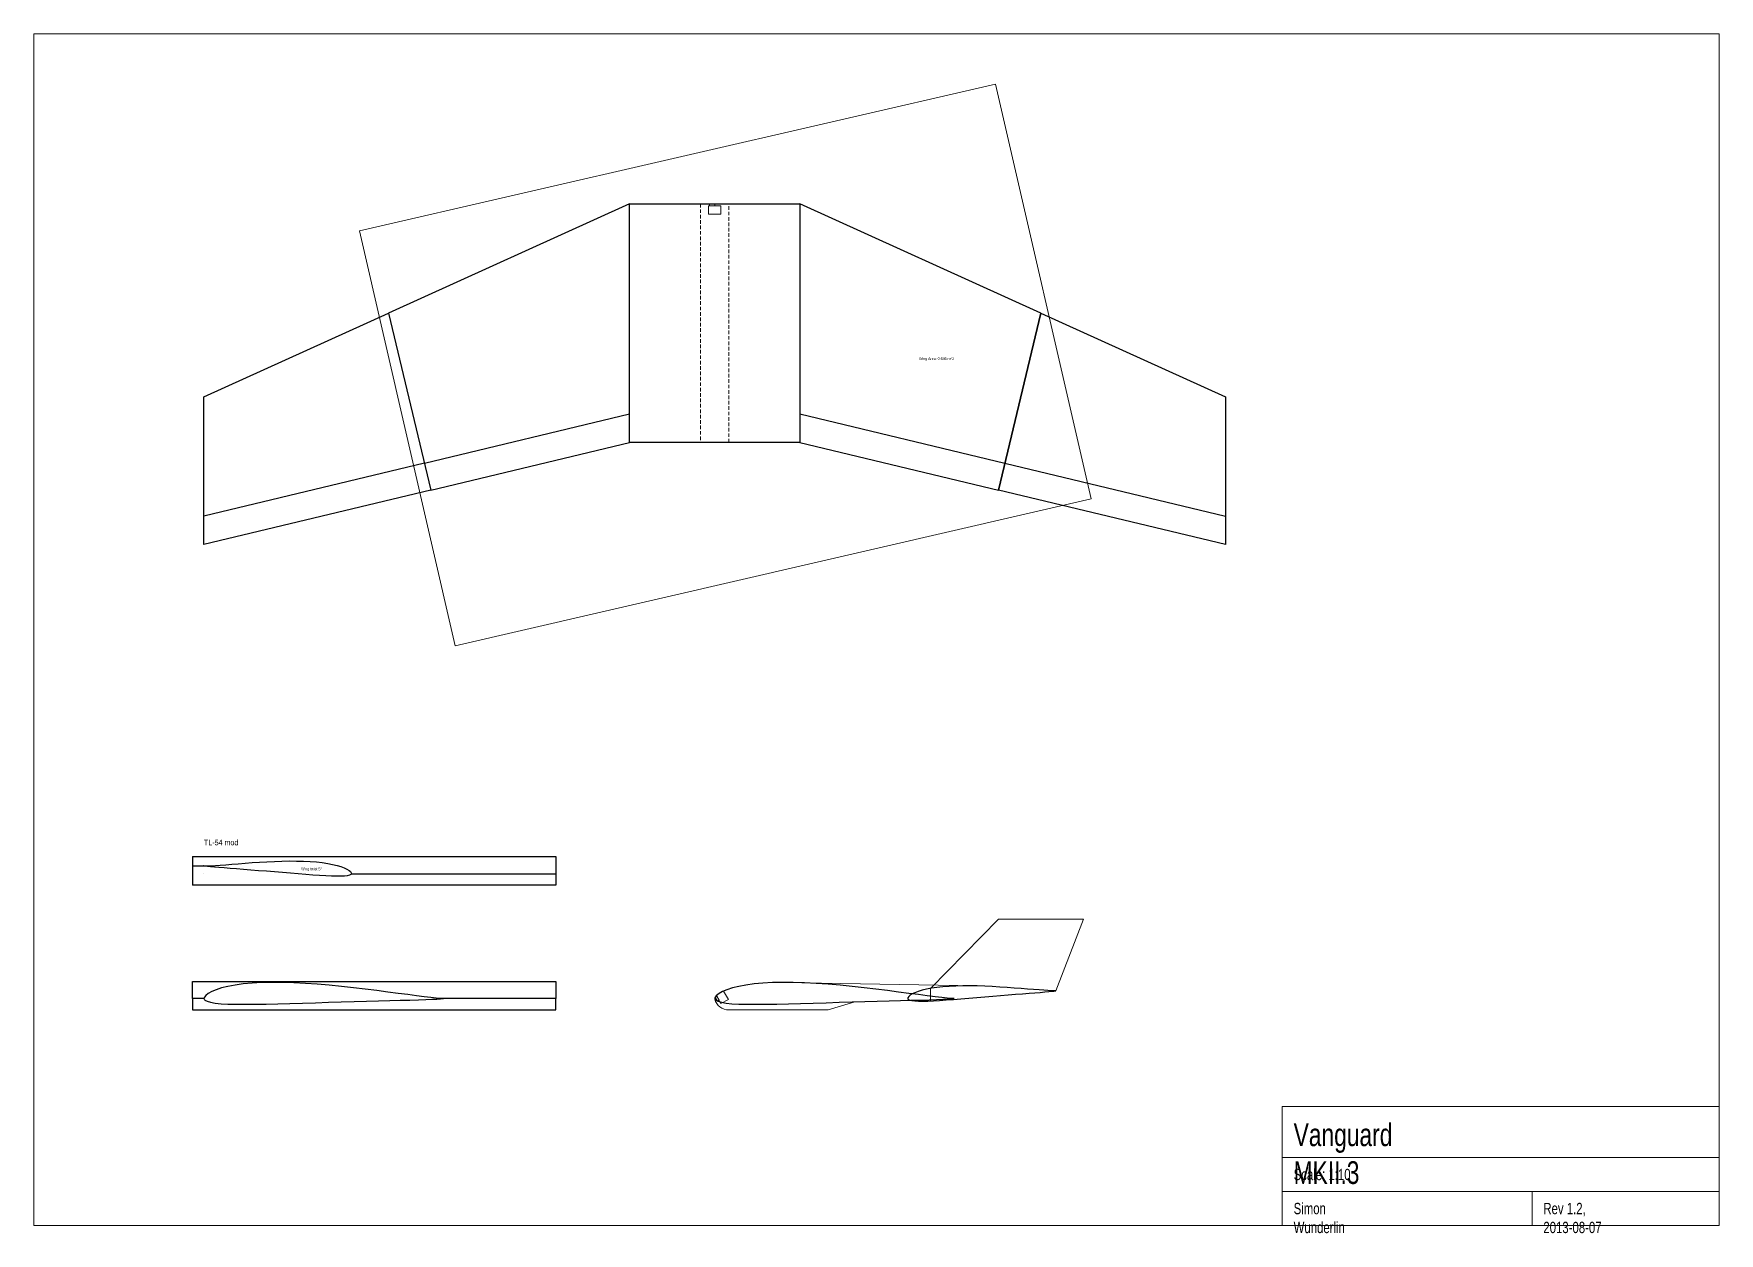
# Model space of a CAD drawing. Header units: millimetres. Extents: x -300 to 2670, y -1214 to 900.
import ezdxf

# ---------------------------------------------------------------- set-up
doc = ezdxf.new("R2010")
doc.units = ezdxf.units.MM
doc.linetypes.add('DASHED2', pattern=[9.525, 6.35, -3.175])
for name, color, linetype, lineweight in [('airfoil', 7, 'CONTINUOUS', 25), ('blatt', 7, 'CONTINUOUS', 0), ('box', 5, 'CONTINUOUS', 0), ('Bumper', 4, 'DASHED2', 0), ('camera', 8, 'CONTINUOUS', 0), ('side', 7, 'CONTINUOUS', 0), ('text', 1, 'CONTINUOUS', 0), ('wing', 7, 'CONTINUOUS', 25), ('wing outer', 3, 'CONTINUOUS', 25)]:
    doc.layers.add(name, color=color, linetype=linetype, lineweight=lineweight)
doc.styles.get("Standard").update_dxf_attribs({"font": 'txt', "width": 0.75})

# ---------------------------------------------------------------- blocks, each defined once
blk = doc.blocks.new('TL54mod')
at = {"layer": 'airfoil'}
for p, q in [((0.028, 0.241), (0, 0.017)), ((0, 0.017), (0.021, -0.184)), ((0.238, 0.796), (0.028, 0.241)), ((1.081, 1.867), (0.238, 0.796)), ((2.524, 2.981), (1.081, 1.867)), ((4.566, 4.099), (2.524, 2.981)), ((7.19, 5.182), (4.566, 4.099)), ((10.375, 6.198), (7.19, 5.182)), ((14.101, 7.117), (10.375, 6.198)), ((18.34, 7.914), (14.101, 7.117)), ((23.064, 8.564), (18.34, 7.914)), ((28.243, 9.051), (23.064, 8.564)), ((33.843, 9.365), (28.243, 9.051)), ((39.821, 9.506), (33.843, 9.365)), ((46.133, 9.475), (39.821, 9.506)), ((52.724, 9.278), (46.133, 9.475)), ((59.541, 8.929), (52.724, 9.278)), ((66.519, 8.441), (59.541, 8.929)), ((73.594, 7.834), (66.519, 8.441)), ((80.697, 7.129), (73.594, 7.834)), ((87.756, 6.35), (80.697, 7.129)), ((94.695, 5.522), (87.756, 6.35)), ((101.438, 4.677), (94.695, 5.522)), ((107.903, 3.838), (101.438, 4.677)), ((114.009, 3.035), (107.903, 3.838)), ((119.679, 2.288), (114.009, 3.035)), ((124.835, 1.622), (119.679, 2.288)), ((129.396, 1.061), (124.835, 1.622)), ((133.288, 0.615), (129.396, 1.061)), ((136.434, 0.294), (133.288, 0.615)), ((138.764, 0.1), (136.434, 0.294)), ((140.209, 0.017), (138.764, 0.1)), ((140.7, 0), (140.209, 0.017)), ((140.231, -0.049), (140.7, 0)), ((0.021, -0.184), (0.1, -0.373)), ((0.1, -0.373), (0.235, -0.556)), ((0.235, -0.556), (0.581, -0.882)), ((0.581, -0.882), (1.892, -1.584)), ((1.892, -1.584), (3.903, -2.186)), ((3.903, -2.186), (6.611, -2.666)), ((6.611, -2.666), (10.019, -3.014)), ((10.019, -3.014), (14.112, -3.242)), ((14.112, -3.242), (18.854, -3.364)), ((18.854, -3.364), (24.203, -3.392)), ((24.203, -3.392), (30.107, -3.344)), ((30.107, -3.344), (36.5, -3.236)), ((36.5, -3.236), (43.31, -3.079)), ((43.31, -3.079), (50.456, -2.89)), ((50.456, -2.89), (57.854, -2.678)), ((57.854, -2.678), (65.417, -2.452)), ((65.417, -2.452), (73.051, -2.223)), ((73.051, -2.223), (80.665, -1.997)), ((80.665, -1.997), (88.164, -1.777)), ((88.164, -1.777), (95.459, -1.569)), ((95.459, -1.569), (102.461, -1.372)), ((102.461, -1.372), (109.086, -1.189)), ((109.086, -1.189), (115.253, -1.02)), ((115.253, -1.02), (120.885, -0.867)), ((120.885, -0.867), (125.912, -0.723)), ((125.912, -0.723), (130.277, -0.587)), ((130.277, -0.587), (133.924, -0.454)), ((133.924, -0.454), (136.808, -0.321)), ((136.808, -0.321), (138.909, -0.176)), ((138.909, -0.176), (140.231, -0.049))]:
    blk.add_line(p, q, dxfattribs=at)
blk = doc.blocks.new('gopro side')
at = {"layer": 'camera'}
for p, q in [((0, 15), (-3, 15)), ((-3, 15), (-3, 7)), ((-3, 7), (0, 7)), ((15, 17), (0, 17)), ((0, 17), (0, 0)), ((0, 7), (0, 15)), ((0, 0), (15, 0)), ((15, 0), (15, 17))]:
    blk.add_line(p, q, dxfattribs=at)
blk = doc.blocks.new('gopro top')
at = {"layer": 'camera'}
for p, q in [((22, 15), (0, 15)), ((0, 15), (0, 0)), ((0, 0), (22, 0)), ((11, 18), (2, 18)), ((2, 18), (2, 15)), ((2, 15), (11, 15)), ((11, 15), (11, 18)), ((22, 0), (22, 15))]:
    blk.add_line(p, q, dxfattribs=at)

msp = doc.modelspace()

# ---------------------------------------------------------------- linework, layer by layer
at = {"layer": 'airfoil'}
for p, q in [((-20, -550), (620, -550)), ((-20, -550), (-20, -600)), ((620, -550), (620, -600)), ((-20, -566.3), (0, -566.3)), ((0, -580), (0, -580)), ((260, -580), (620, -580)), ((620, -580), (620, -580)), ((620, -600), (-20, -600)), ((-20, -600), (-20, -600)), ((-20, -800), (-20, -770)), ((-20, -770), (620, -770)), ((620, -770), (620, -800)), ((0, -800), (-20, -800)), ((-20, -800), (-20, -820)), ((620, -800), (420, -800)), ((420, -800), (420, -800)), ((620, -820), (620, -800)), ((620, -800), (620, -800)), ((1320, -800), (1320, -800)), ((-20, -820), (620, -820))]:
    msp.add_line(p, q, dxfattribs=at)
at = {"layer": 'blatt'}
for p, q in [((2670, 900), (-300, 900)), ((-300, 900), (-300, -1200)), ((2670, -1200), (2670, 900)), ((2670, -900), (2670, -1200)), ((1900, -990), (2670, -990)), ((1900, -990), (1900, -1200)), ((1900, -1080), (2670, -1080)), ((1900, -1080), (2670, -1080)), ((1900, -1140), (2670, -1140)), ((2340, -1140), (2340, -1200)), ((-300, -1200), (2670, -1200)), ((2670, -1200), (1900, -1200))]:
    msp.add_line(p, q, dxfattribs=at)
at = {"layer": 'box'}
for p, q in [((1394.6, 811.1), (274.1, 552.4)), ((1563.3, 80.3), (1394.6, 811.1)), ((274.1, 552.4), (442.8, -178.4)), ((442.8, -178.4), (1563.3, 80.3))]:
    msp.add_line(p, q, dxfattribs=at)
at = {"layer": 'Bumper'}
for p, q in [((925, 600), (875, 600)), ((875, 600), (875, 180)), ((925, 180), (925, 600)), ((875, 180), (925, 180))]:
    msp.add_line(p, q, dxfattribs=at)
at = {"layer": 'side'}
for p, q in [((1280, -782.3), (1400, -660)), ((1400, -660), (1550, -660)), ((1550, -660), (1500.9, -786.3)), ((1019.5, -771.5), (1362.5, -777.9)), ((1280, -804.2), (1280, -782.3)), ((1320, -800), (1320, -800)), ((925, -820), (1100, -820)), ((1100, -820), (1147.1, -805.9))]:
    msp.add_line(p, q, dxfattribs=at)
msp.add_arc((924.4, -794.8), 25.2, 194.2721, 271.2582, dxfattribs=at)
at = {"layer": 'wing'}
for p, q in [((750, 600), (325.3, 407.4)), ((750, 180), (750, 600)), ((750, 600), (1050, 600)), ((750, 180), (750, 600)), ((750, 180), (750, 600)), ((750, 600), (750, 600)), ((1050, 600), (1050, 180)), ((1474.7, 407.4), (1050, 600)), ((1050, 600), (1050, 180)), ((325.3, 407.4), (400, 96)), ((325.3, 407.4), (400, 96)), ((1474.7, 407.4), (1400, 96)), ((1400, 96), (1474.7, 407.4)), ((388.7, 143.3), (750, 230)), ((750, 230), (750, 230)), ((1050, 230), (1411.3, 143.3)), ((400, 96), (750, 180)), ((1050, 180), (750, 180)), ((1050, 180), (1400, 96)), ((1411.3, 143.3), (1411.3, 143.3))]:
    msp.add_line(p, q, dxfattribs=at)
at = {"layer": 'wing outer'}
for p, q in [((0, 260), (325.3, 407.4)), ((325.3, 407.4), (400, 96)), ((1400, 96), (1474.7, 407.4)), ((1474.7, 407.4), (1800, 260)), ((0, 0), (0, 260)), ((1800, 260), (1800, 0)), ((388.7, 143.3), (0, 50)), ((1411.3, 143.3), (1800, 50)), ((400, 96), (0, 0)), ((1800, 0), (1400, 96))]:
    msp.add_line(p, q, dxfattribs=at)

# ---------------------------------------------------------------- block references
at = {"layer": 'airfoil', "xscale": 1.857142857}
for p, yscale, rotation in [((260, -580), -1.857142857, 176.99999999999997), ((1240, -800), 1.857142857, 3.000000000000017)]:
    msp.add_blockref('TL54mod', p, dxfattribs=dict(at, yscale=yscale, rotation=rotation))
at = {"layer": 'airfoil', "xscale": 3, "yscale": 3}
for p in [(0, -800), (900, -800)]:
    msp.add_blockref('TL54mod', p, dxfattribs=at)
at = {"layer": 'camera'}
msp.add_blockref('gopro top', (889, 582), dxfattribs=at)
at = {"layer": 'camera', "rotation": 29.999999999999993}
msp.add_blockref('gopro side', (911, -809), dxfattribs=at)
at = {"layer": 'side', "xscale": 3, "yscale": 3}
msp.add_blockref('TL54mod', (900, -800), dxfattribs=at)
at = {"layer": 'side', "xscale": 1.857142857, "yscale": 1.857142857, "rotation": 3.000000000000017}
msp.add_blockref('TL54mod', (1240, -800), dxfattribs=at)

# ---------------------------------------------------------------- texts
at = {"layer": 'blatt', "width": 100, "attachment_point": 1}
for s, insert, char_height in [('Vanguard MKII.3', (1920, -1020), 40), ('Scale: 1:10', (1920, -1100), 20), ('Simon Wunderlin', (1920, -1160), 20), ('Rev 1.2, 2013-08-07', (2360, -1160), 20)]:
    msp.add_mtext(s, dxfattribs=dict(at, insert=insert, char_height=char_height))
at = {"layer": 'text', "width": 100, "attachment_point": 1}
for s, insert, char_height in [('Wing Area: 0.636 m^2', (1260, 330), 5), ('TL-54 mod', (0, -520), 10), ('Wing twist 5%%d', (171.4, -569.1), 5)]:
    msp.add_mtext(s, dxfattribs=dict(at, insert=insert, char_height=char_height))

doc.saveas('drawing.dxf')
